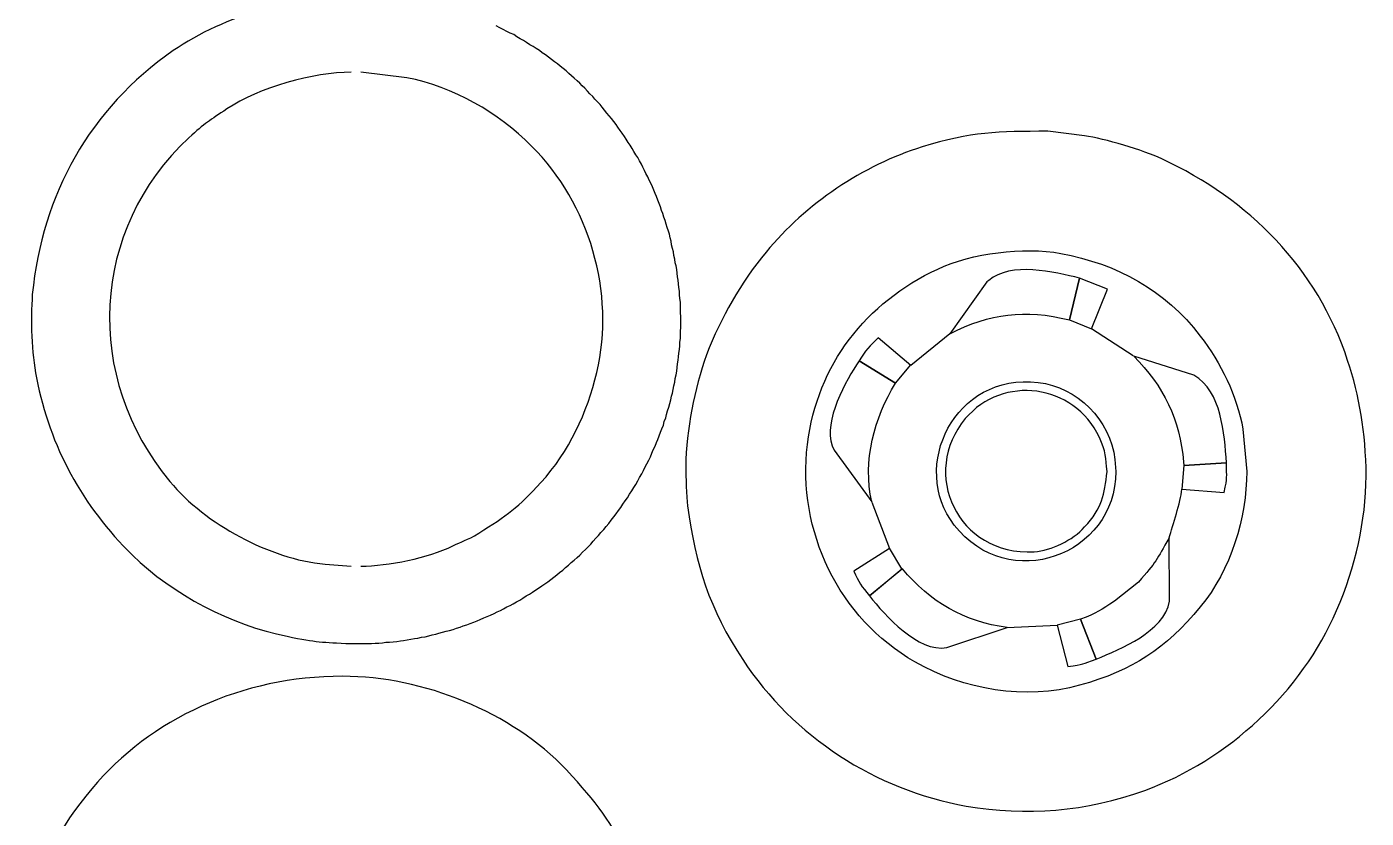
# Model space of a CAD drawing. Extents: x 16 to 596, y 60 to 440.
# Drawn here: x 479.6 to 552.5, y 164.1 to 207.2 of the extents above; entities that cross this region are included whole.
import ezdxf

# ---------------------------------------------------------------- set-up
doc = ezdxf.new("R2010")
doc.units = 0
doc.layers.get('0').update_dxf_attribs({"linetype": 'CONTINUOUS'})

msp = doc.modelspace()

# ---------------------------------------------------------------- linework, layer by layer
at = {"color": 3}
for p, q in [((505.358698, 207.193714), (505.158698, 207.293814)), ((505.533698, 207.093814), (505.358698, 207.193714)), ((505.733698, 206.993714), (505.533698, 207.093814)), ((505.908698, 206.893814), (505.733698, 206.993714)), ((506.108698, 206.818714), (505.908698, 206.893814)), ((506.283698, 206.693814), (506.108698, 206.818714)), ((506.458698, 206.593714), (506.283698, 206.693814)), ((506.633598, 206.493814), (506.458698, 206.593714)), ((506.808698, 206.393714), (506.633598, 206.493814)), ((506.983698, 206.268814), (506.808698, 206.393714)), ((507.158698, 206.168814), (506.983698, 206.268814)), ((507.333698, 206.068814), (507.158698, 206.168814)), ((507.508698, 205.943814), (507.333698, 206.068814)), ((507.658698, 205.818714), (507.508698, 205.943814)), ((507.833598, 205.718814), (507.658698, 205.818714)), ((508.008698, 205.593714), (507.833598, 205.718814)), ((508.158698, 205.468714), (508.008698, 205.593714)), ((508.333698, 205.343814), (508.158698, 205.468714)), ((508.483698, 205.218714), (508.333698, 205.343814)), ((508.633598, 205.093814), (508.483698, 205.218714)), ((508.808698, 204.968814), (508.633598, 205.093814)), ((508.958698, 204.843714), (508.808698, 204.968814)), ((509.108698, 204.693814), (508.958698, 204.843714)), ((509.258698, 204.568814), (509.108698, 204.693814)), ((509.408598, 204.443714), (509.258698, 204.568814)), ((509.558698, 204.293814), (509.408598, 204.443714)), ((509.708698, 204.168814), (509.558698, 204.293814)), ((509.833698, 204.018714), (509.708698, 204.168814)), ((509.983698, 203.893814), (509.833698, 204.018714)), ((510.133698, 203.743814), (509.983698, 203.893814)), ((510.258698, 203.593814), (510.133698, 203.743814)), ((510.408698, 203.443714), (510.258698, 203.593814)), ((510.533698, 203.293814), (510.408698, 203.443714)), ((510.658698, 203.168814), (510.533698, 203.293814)), ((510.808698, 203.018714), (510.658698, 203.168814)), ((510.933698, 202.868714), (510.808698, 203.018714)), ((511.058698, 202.693814), (510.933698, 202.868714)), ((511.183698, 202.543814), (511.058698, 202.693814)), ((511.308698, 202.393814), (511.183698, 202.543814)), ((511.433698, 202.243714), (511.308698, 202.393814)), ((511.558698, 202.093714), (511.433698, 202.243714)), ((511.683698, 201.918814), (511.558698, 202.093714)), ((511.783598, 201.768814), (511.683698, 201.918814)), ((511.908698, 201.593814), (511.783598, 201.768814)), ((512.008698, 201.443714), (511.908698, 201.593814)), ((512.133698, 201.268714), (512.008698, 201.443714)), ((537.206098, 201.300714), (535.206098, 201.550714)), ((512.233698, 201.118814), (512.133698, 201.268714)), ((512.333698, 200.943814), (512.233698, 201.118814)), ((512.458698, 200.793814), (512.333698, 200.943814)), ((512.558598, 200.618814), (512.458698, 200.793814)), ((512.658698, 200.443714), (512.558598, 200.618814)), ((512.758698, 200.268714), (512.658698, 200.443714)), ((512.858698, 200.118814), (512.758698, 200.268714)), ((512.958598, 199.943814), (512.858698, 200.118814)), ((513.058698, 199.768814), (512.958598, 199.943814)), ((513.133698, 199.593814), (513.058698, 199.768814)), ((513.233698, 199.418814), (513.133698, 199.593814)), ((513.308698, 199.243714), (513.233698, 199.418814)), ((513.408698, 199.068714), (513.308698, 199.243714)), ((513.483698, 198.893714), (513.408698, 199.068714)), ((513.583698, 198.718714), (513.483698, 198.893714)), ((513.658698, 198.518714), (513.583698, 198.718714)), ((513.733698, 198.343814), (513.658698, 198.518714)), ((513.808698, 198.168814), (513.733698, 198.343814)), ((513.883698, 197.993814), (513.808698, 198.168814)), ((513.958698, 197.793814), (513.883698, 197.993814)), ((514.033698, 197.618814), (513.958698, 197.793814)), ((514.108698, 197.443814), (514.033698, 197.618814)), ((514.158598, 197.243814), (514.108698, 197.443814)), ((514.233698, 197.068814), (514.158598, 197.243814)), ((514.283698, 196.868814), (514.233698, 197.068814)), ((514.358698, 196.693814), (514.283698, 196.868814)), ((514.408698, 196.493814), (514.358698, 196.693814)), ((514.458698, 196.318714), (514.408698, 196.493814)), ((514.533698, 196.118714), (514.458698, 196.318714)), ((514.583598, 195.943714), (514.533698, 196.118714)), ((514.633698, 195.743714), (514.583598, 195.943714)), ((514.683698, 195.568814), (514.633698, 195.743714)), ((514.708698, 195.368814), (514.683698, 195.568814)), ((514.758698, 195.168814), (514.708698, 195.368814)), ((514.808698, 194.993814), (514.758698, 195.168814)), ((514.833698, 194.793814), (514.808698, 194.993814)), ((514.883698, 194.593814), (514.833698, 194.793814)), ((514.908698, 194.393814), (514.883698, 194.593814)), ((514.958598, 194.218814), (514.908698, 194.393814)), ((514.983598, 194.018814), (514.958598, 194.218814)), ((515.008698, 193.818814), (514.983598, 194.018814)), ((515.033698, 193.618814), (515.008698, 193.818814)), ((515.058698, 193.443814), (515.033698, 193.618814)), ((515.083698, 193.243814), (515.058698, 193.443814)), ((515.108698, 193.043814), (515.083698, 193.243814)), ((515.133698, 192.843814), (515.108698, 193.043814)), ((515.133698, 192.643814), (515.133698, 192.843814)), ((515.158698, 192.443814), (515.133698, 192.643814)), ((515.183698, 192.243814), (515.158698, 192.443814)), ((515.183698, 192.043814), (515.183698, 192.243814)), ((515.183698, 191.868814), (515.183698, 192.043814)), ((515.183698, 191.668814), (515.183698, 191.868814)), ((515.208698, 191.468814), (515.183698, 191.668814)), ((515.208698, 191.268814), (515.208698, 191.468814)), ((515.208698, 191.068814), (515.208698, 191.268814)), ((515.183698, 190.668814), (515.208698, 190.868814)), ((515.183698, 190.468814), (515.183698, 190.668814)), ((515.183698, 190.268814), (515.183698, 190.468814)), ((515.208698, 190.868814), (515.208698, 191.068814)), ((515.133698, 189.668814), (515.158698, 189.868814)), ((515.158698, 190.068814), (515.183698, 190.268814)), ((515.158698, 189.868814), (515.158698, 190.068814)), ((515.033698, 188.893814), (515.058698, 189.093814)), ((515.058698, 189.093814), (515.083698, 189.268814)), ((515.083698, 189.268814), (515.108698, 189.468814)), ((515.108698, 189.468814), (515.133698, 189.668814)), ((514.908698, 188.093814), (514.958598, 188.293814)), ((514.958598, 188.293814), (514.983598, 188.493814)), ((514.983598, 188.493814), (515.008698, 188.693814)), ((515.008698, 188.693814), (515.033698, 188.893814)), ((514.783698, 187.493814), (514.833698, 187.693814)), ((514.833698, 187.693814), (514.883698, 187.893814)), ((514.883698, 187.893814), (514.908698, 188.093814)), ((514.608698, 186.718814), (514.658698, 186.918814)), ((514.658698, 186.918814), (514.708698, 187.118814)), ((514.708698, 187.118814), (514.758698, 187.293814)), ((514.758698, 187.293814), (514.783698, 187.493814)), ((514.383698, 185.943814), (514.433698, 186.118814)), ((514.433698, 186.118814), (514.483698, 186.318814)), ((514.483698, 186.318814), (514.558598, 186.518814)), ((514.558598, 186.518814), (514.608698, 186.718814)), ((514.108698, 185.168814), (514.183598, 185.343814)), ((514.183598, 185.343814), (514.258698, 185.543814)), ((514.258698, 185.543814), (514.308698, 185.743814)), ((514.308698, 185.743814), (514.383698, 185.943814)), ((513.808698, 184.393814), (513.883698, 184.593814)), ((513.883698, 184.593814), (513.958698, 184.768814)), ((513.958698, 184.768814), (514.033698, 184.968814)), ((514.033698, 184.968814), (514.108698, 185.168814)), ((513.558698, 183.818714), (513.633698, 184.018714)), ((513.633698, 184.018714), (513.708698, 184.193814)), ((513.708698, 184.193814), (513.808698, 184.393814)), ((513.183698, 183.068814), (513.258698, 183.268814)), ((513.258698, 183.268814), (513.358598, 183.443714)), ((513.358598, 183.443714), (513.458698, 183.643814)), ((513.458698, 183.643814), (513.558698, 183.818714)), ((512.758698, 182.318814), (512.858698, 182.518814)), ((512.858698, 182.518814), (512.958598, 182.693814)), ((512.958598, 182.693814), (513.083698, 182.893814)), ((513.083698, 182.893814), (513.183698, 183.068814)), ((512.308698, 181.593814), (512.408698, 181.793814)), ((512.408698, 181.793814), (512.533698, 181.968814)), ((512.533698, 181.968814), (512.658698, 182.143814)), ((512.658698, 182.143814), (512.758698, 182.318814)), ((511.808598, 180.893814), (511.933698, 181.068814)), ((511.933698, 181.068814), (512.058698, 181.243714)), ((512.058698, 181.243714), (512.183598, 181.418814)), ((512.183598, 181.418814), (512.308698, 181.593814)), ((511.283698, 180.193814), (511.408598, 180.368814)), ((511.408598, 180.368814), (511.558698, 180.543814)), ((511.558698, 180.543814), (511.683698, 180.718814)), ((511.683698, 180.718814), (511.808598, 180.893814)), ((510.583598, 179.393814), (510.733698, 179.543814)), ((510.733698, 179.543814), (510.858698, 179.693814)), ((510.858698, 179.693814), (511.008598, 179.868714)), ((511.008598, 179.868714), (511.133698, 180.018814)), ((511.133698, 180.018814), (511.283698, 180.193814)), ((509.858698, 178.618814), (510.008698, 178.768814)), ((510.008698, 178.768814), (510.158698, 178.918814)), ((510.158698, 178.918814), (510.308698, 179.068714)), ((510.308698, 179.068714), (510.433698, 179.218814)), ((510.433698, 179.218814), (510.583598, 179.393814)), ((509.083698, 177.918814), (509.233698, 178.068714)), ((509.233698, 178.068714), (509.408598, 178.193814)), ((509.408598, 178.193814), (509.558698, 178.343814)), ((509.558698, 178.343814), (509.708698, 178.468714)), ((509.708698, 178.468714), (509.858698, 178.618814)), ((508.283698, 177.268714), (508.458698, 177.393814)), ((508.458698, 177.393814), (508.608598, 177.518814)), ((508.608598, 177.518814), (508.783698, 177.643814)), ((508.783698, 177.643814), (508.933698, 177.793814)), ((508.933698, 177.793814), (509.083698, 177.918814)), ((507.133698, 176.443814), (507.308698, 176.568814)), ((507.308698, 176.568814), (507.458698, 176.668714)), ((507.458698, 176.668714), (507.633698, 176.793814)), ((507.633698, 176.793814), (507.808598, 176.893714)), ((507.808598, 176.893714), (507.958698, 177.018814)), ((507.958698, 177.018814), (508.133698, 177.143814)), ((508.133698, 177.143814), (508.283698, 177.268714)), ((506.083698, 175.818814), (506.258598, 175.918814)), ((506.258598, 175.918814), (506.433698, 176.018814)), ((506.433698, 176.018814), (506.608598, 176.118814)), ((506.608598, 176.118814), (506.783698, 176.243814)), ((506.783698, 176.243814), (506.958698, 176.343814)), ((506.958698, 176.343814), (507.133698, 176.443814)), ((504.483698, 175.043814), (504.658598, 175.118814)), ((504.658598, 175.118814), (504.833698, 175.193814)), ((504.833698, 175.193814), (505.033598, 175.293714)), ((505.033598, 175.293714), (505.208698, 175.368814)), ((505.208698, 175.368814), (505.383698, 175.443814)), ((505.383698, 175.443814), (505.558698, 175.543814)), ((505.558698, 175.543814), (505.733698, 175.643814)), ((505.733698, 175.643814), (505.908698, 175.718814)), ((505.908698, 175.718814), (506.083698, 175.818814)), ((502.608698, 174.368814), (502.808698, 174.418814)), ((502.808698, 174.418814), (502.983698, 174.493714)), ((502.983698, 174.493714), (503.183698, 174.543814)), ((503.183698, 174.543814), (503.358698, 174.618814)), ((503.358698, 174.618814), (503.558698, 174.668814)), ((503.558698, 174.668814), (503.733698, 174.743814)), ((503.733698, 174.743814), (503.933698, 174.818814)), ((503.933698, 174.818814), (504.108698, 174.893714)), ((504.108698, 174.893714), (504.283698, 174.968814)), ((504.283698, 174.968814), (504.483698, 175.043814)), ((497.258698, 173.643814), (497.958698, 173.643814)), ((497.958698, 173.643814), (498.158698, 173.643814)), ((498.158698, 173.643814), (498.358698, 173.643814)), ((498.358698, 173.643814), (498.558698, 173.668814)), ((498.558698, 173.668814), (498.758698, 173.668814)), ((498.758698, 173.668814), (498.958698, 173.693714)), ((498.958698, 173.693714), (499.133698, 173.718714)), ((499.133698, 173.718714), (499.333698, 173.718714)), ((499.333698, 173.718714), (499.533698, 173.743814)), ((499.533698, 173.743814), (499.733698, 173.768814)), ((499.733698, 173.768814), (499.933698, 173.793814)), ((499.933698, 173.793814), (500.108698, 173.818814)), ((500.108698, 173.818814), (500.308698, 173.843814)), ((500.308698, 173.843814), (500.508698, 173.893714)), ((500.508698, 173.893714), (500.708698, 173.918714)), ((500.708698, 173.918714), (500.883698, 173.943814)), ((500.883698, 173.943814), (501.083598, 173.993814)), ((501.083598, 173.993814), (501.283698, 174.018814)), ((501.283698, 174.018814), (501.483598, 174.068814)), ((501.483598, 174.068814), (501.658698, 174.118814)), ((501.658698, 174.118814), (501.858598, 174.168814)), ((501.858598, 174.168814), (502.033698, 174.218814)), ((502.033698, 174.218814), (502.233598, 174.268814)), ((502.233598, 174.268814), (502.433698, 174.318814)), ((502.433698, 174.318814), (502.608698, 174.368814))]:
    msp.add_line(p, q, dxfattribs=at)
at = {"color": 7}
for p, q in [((500.283598, 204.468714), (497.783698, 204.768814)), ((531.881198, 193.350714), (529.856098, 190.525714)), ((531.981098, 193.425714), (531.881198, 193.350714)), ((536.381098, 191.275714), (536.931098, 193.550714)), ((526.906198, 187.825714), (524.931198, 189.050714)), ((543.156098, 188.275714), (539.881098, 189.300714)), ((523.456098, 184.425714), (523.556098, 184.175714)), ((523.556098, 184.175714), (525.606098, 181.375714)), ((542.581198, 183.550714), (542.606098, 183.350714)), ((542.606098, 183.350714), (544.931098, 183.500714)), ((541.831098, 175.950714), (541.806198, 179.400714)), ((495.833698, 177.968814), (497.258698, 177.868714)), ((527.281098, 177.725714), (525.481098, 176.250714)), ((540.131098, 177.000714), (538.831198, 175.950714)), ((529.706198, 173.425714), (532.981098, 174.525714)), ((536.981098, 174.975714), (537.831198, 172.800714))]:
    msp.add_line(p, q, dxfattribs=at)
at = {"color": 1}
for p, q in [((536.931098, 193.550714), (536.381098, 191.275714)), ((538.456098, 192.950714), (536.931098, 193.550714)), ((537.581098, 190.800714), (538.456098, 192.950714)), ((536.381098, 191.275714), (537.581098, 190.800714)), ((529.856098, 190.525714), (527.731098, 188.800714)), ((539.856098, 189.325714), (537.581098, 190.800714)), ((527.731098, 188.800714), (525.956098, 190.300714)), ((524.931198, 189.050714), (526.906198, 187.825714)), ((526.906198, 187.825714), (527.731098, 188.825714)), ((545.831098, 185.325714), (546.031098, 183.025714)), ((538.856098, 183.675714), (538.906098, 183.025714)), ((542.606098, 183.350714), (542.506098, 182.050714)), ((544.931098, 183.500714), (542.606098, 183.350714)), ((542.506098, 182.050714), (544.806098, 181.875714)), ((525.606098, 181.350714), (526.581098, 178.825714)), ((526.581098, 178.825714), (524.631098, 177.600714)), ((527.256098, 177.725714), (526.581098, 178.850714)), ((525.481098, 176.250714), (527.256098, 177.725714)), ((532.981098, 174.525714), (535.706098, 174.650714)), ((536.981098, 174.975714), (535.706098, 174.650714)), ((535.706098, 174.650714), (536.281098, 172.400714)), ((537.831198, 172.800714), (536.981098, 174.975714))]:
    msp.add_line(p, q, dxfattribs=at)
at = {"color": 3}
for points in [[(497.783698, 208.993714), (494.402598, 208.993714), (490.351398, 207.883814), (487.558598, 205.943814)], [(487.558598, 205.943814), (482.989398, 202.769814), (480.436198, 198.112514), (479.883698, 192.668814)], [(535.206098, 201.550714), (532.490298, 201.550714), (531.025998, 201.532114), (528.356098, 200.700714)], [(528.356098, 200.700714), (525.146298, 199.701214), (522.005798, 197.597314), (519.856098, 194.975714)], [(541.406198, 200.050714), (540.426998, 200.504714), (538.270098, 201.167714), (537.206098, 201.300714)], [(551.531198, 189.075714), (549.867998, 194.120014), (546.162798, 197.845314), (541.406198, 200.050714)], [(519.856098, 194.975714), (518.447298, 193.257614), (517.416498, 191.439414), (516.606198, 189.375714)], [(479.883698, 192.668814), (479.794098, 191.229914), (479.831998, 189.531514), (480.108698, 188.118814)], [(516.606198, 189.375714), (515.938398, 187.497514), (515.513298, 185.352914), (515.474498, 183.280114)], [(552.542498, 182.780114), (552.511898, 185.185814), (552.177798, 187.114314), (551.531198, 189.075714)], [(480.108698, 188.118814), (480.843398, 184.368014), (482.631898, 181.112614), (485.333698, 178.468714)], [(515.474498, 183.280114), (515.480998, 182.727714), (515.514498, 181.682414), (515.581098, 181.150714)], [(550.931198, 175.450714), (551.968898, 177.872014), (552.512098, 180.307714), (552.542498, 182.780114)], [(515.581098, 181.150714), (516.010798, 177.945214), (516.759698, 175.529114), (518.581198, 172.775714)], [(485.333698, 178.468714), (487.552398, 176.297614), (490.724498, 174.663114), (493.758698, 174.043814)], [(540.481098, 165.650714), (544.996598, 167.291414), (549.033598, 171.023114), (550.931198, 175.450714)], [(493.758698, 174.043814), (495.446098, 173.699414), (495.593198, 173.734514), (497.258698, 173.643814)], [(518.581198, 172.775714), (521.357598, 168.578914), (525.788398, 165.671814), (530.756098, 164.800714)], [(496.783698, 171.868814), (491.303398, 171.868814), (486.304298, 169.548514), (483.133698, 165.743814)], [(508.983598, 166.768714), (505.996898, 169.913114), (501.168798, 171.868814), (496.783698, 171.868814)], [(512.483698, 161.768814), (511.375398, 163.996314), (510.679598, 164.931614), (508.983598, 166.768714)], [(483.133698, 165.743814), (481.251498, 163.485114), (480.529098, 161.955114), (479.583698, 159.218714)], [(530.756098, 164.800714), (534.015998, 164.229114), (537.291498, 164.491814), (540.481098, 165.650714)]]:
    msp.add_open_spline(points, degree=3, dxfattribs=at)
at = {"color": 7}
for points in [[(497.258698, 204.768814), (495.202798, 204.768814), (492.224198, 203.933214), (490.483698, 202.768814)], [(507.083698, 200.743814), (505.265698, 202.561214), (502.813898, 203.995414), (500.283598, 204.468714)], [(490.483698, 202.768814), (489.545798, 202.141414), (489.284798, 202.005414), (488.408698, 201.193814)], [(488.408698, 201.193814), (483.040098, 196.220514), (482.654898, 188.143414), (487.383698, 182.468814)], [(510.633698, 188.418814), (511.661498, 192.767914), (510.223698, 197.604714), (507.083698, 200.743814)], [(536.931098, 193.550714), (535.568898, 193.891414), (533.169898, 194.456814), (531.981098, 193.425714)], [(529.856098, 190.525714), (532.055398, 191.625314), (533.936198, 191.887014), (536.381098, 191.275714)], [(524.931198, 189.050714), (524.190198, 187.992814), (522.970298, 185.752014), (523.456098, 184.425714)], [(539.881098, 189.300714), (541.475098, 187.706714), (542.440498, 185.819614), (542.581198, 183.550714)], [(507.583698, 182.418814), (509.122498, 184.103214), (510.116698, 186.231114), (510.633698, 188.418814)], [(538.006098, 184.875714), (536.622998, 187.821214), (532.728798, 188.294014), (530.706098, 185.900714)], [(544.931098, 183.500714), (544.809498, 185.081414), (544.675798, 187.363914), (543.156098, 188.275714)], [(525.606098, 181.375714), (525.116398, 183.579314), (525.735998, 185.955014), (526.906198, 187.825714)], [(530.706098, 185.900714), (528.230098, 182.971114), (530.247298, 178.417514), (534.456198, 178.650714)], [(538.431198, 183.025714), (538.348698, 183.765014), (538.372998, 184.094314), (538.006098, 184.875714)], [(487.383698, 182.468814), (489.326898, 180.137014), (492.813498, 178.263514), (495.833698, 177.968814)], [(504.208698, 179.668714), (505.723298, 180.604814), (506.364198, 181.083914), (507.583698, 182.418814)], [(537.206098, 180.000714), (538.163198, 181.048814), (538.287698, 181.739114), (538.431198, 183.025714)], [(502.783698, 178.968814), (503.298998, 179.225514), (503.514798, 179.239814), (504.208698, 179.668714)], [(534.456198, 178.650714), (535.394698, 178.702714), (536.551798, 179.284214), (537.206098, 180.000714)], [(497.783698, 177.868714), (499.253698, 177.868714), (501.471298, 178.314914), (502.783698, 178.968814)], [(541.806198, 179.400714), (541.130898, 178.220214), (541.108198, 178.070614), (540.131098, 177.000714)], [(532.981098, 174.525714), (530.656198, 174.816314), (528.772198, 175.936414), (527.281098, 177.725714)], [(525.481098, 176.250714), (526.344598, 175.171414), (528.114698, 173.160614), (529.706198, 173.425714)], [(538.831198, 175.950714), (538.093098, 175.478014), (537.864698, 175.307014), (536.981098, 174.975714)], [(537.831198, 172.800714), (539.202998, 173.372514), (541.501498, 174.296114), (541.831098, 175.950714)]]:
    msp.add_open_spline(points, degree=3, dxfattribs=at)
at = {"color": 1}
for points in [[(529.206098, 194.050714), (531.040098, 194.911814), (533.889298, 195.277414), (535.906098, 194.900714)], [(535.906098, 194.900714), (538.989798, 194.324714), (541.568398, 192.911514), (543.506098, 190.400714)], [(522.106098, 184.500714), (522.652798, 188.874014), (525.286098, 192.210214), (529.206098, 194.050714)], [(525.956098, 190.300714), (525.521698, 189.866314), (525.240998, 189.608714), (524.931198, 189.050714)], [(543.506098, 190.400714), (544.639698, 188.931914), (545.487698, 187.163914), (545.831098, 185.325714)], [(530.106098, 180.100714), (527.657798, 183.271814), (530.112298, 188.415214), (534.681098, 187.875714)], [(534.681098, 187.875714), (536.788998, 187.626814), (538.601798, 185.834714), (538.856098, 183.675714)], [(527.956098, 172.650714), (523.825198, 175.011414), (521.519798, 179.810314), (522.106098, 184.500714)], [(544.806098, 181.875714), (544.999698, 182.746814), (544.931098, 182.651314), (544.931098, 183.500714)], [(538.906098, 183.025714), (538.906098, 178.443714), (533.036498, 176.305214), (530.106098, 180.100714)], [(546.031098, 183.025714), (546.031098, 180.499814), (545.173298, 177.652214), (543.506098, 175.650714)], [(541.806198, 179.400714), (542.021498, 180.119214), (542.415898, 181.329214), (542.506098, 182.050714)], [(524.631098, 177.600714), (524.882898, 177.013314), (525.062498, 176.739314), (525.481098, 176.250714)], [(543.506098, 175.650714), (541.583698, 173.342914), (539.861498, 172.202514), (536.931098, 171.375714)], [(536.931098, 171.375714), (534.001698, 170.549214), (530.604198, 171.137414), (527.956098, 172.650714)], [(536.281098, 172.400714), (537.208998, 172.516714), (537.030098, 172.533814), (537.831198, 172.800714)]]:
    msp.add_open_spline(points, degree=3, dxfattribs=at)

doc.saveas('drawing.dxf')
